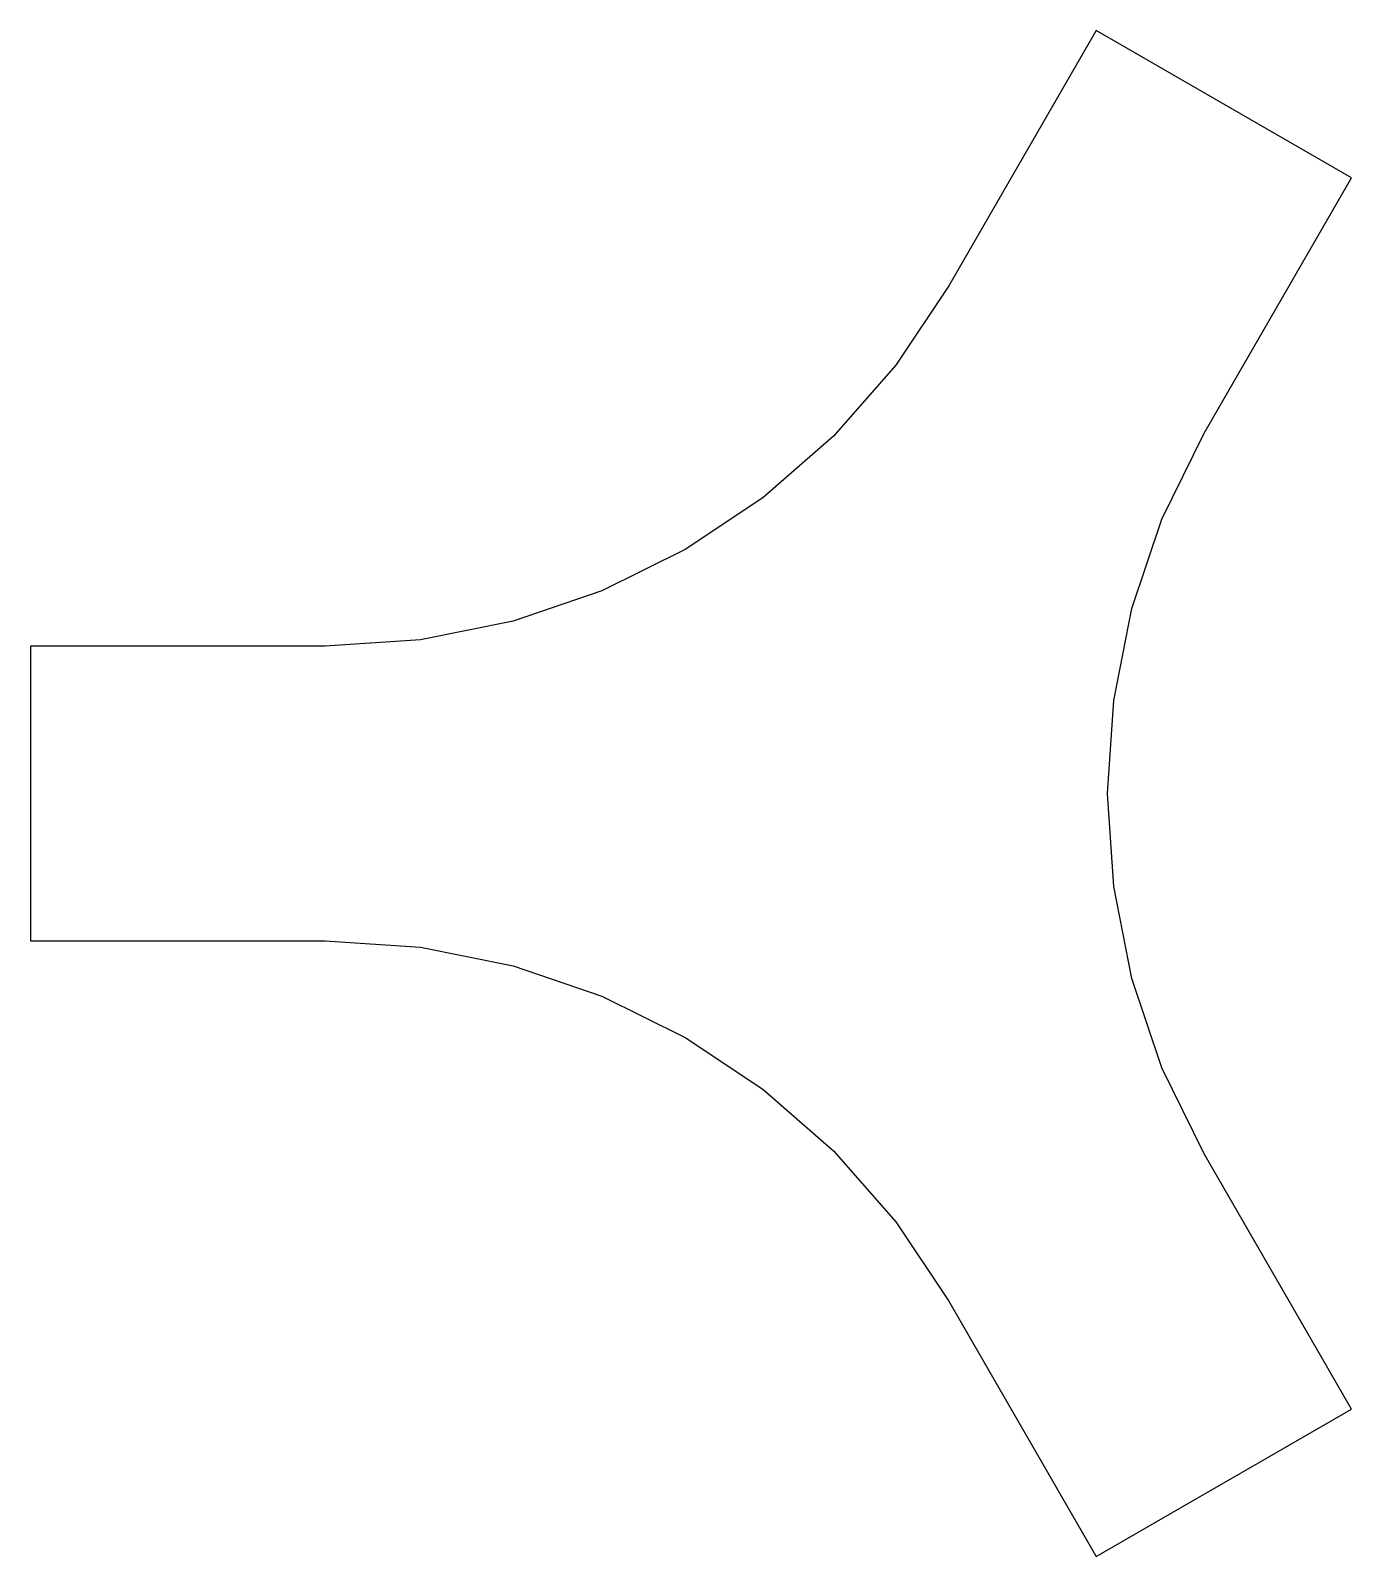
# Model space of a CAD drawing. Extents: x 93.5 to 115.9, y 145.6 to 171.5.
import ezdxf

# ---------------------------------------------------------------- set-up
doc = ezdxf.new("R2010")
doc.units = 0

msp = doc.modelspace()

# ---------------------------------------------------------------- linework, layer by layer
for p, q in [((111.609483, 171.4592), (109.109486, 167.129077)), ((115.939606, 168.959203), (111.609483, 171.4592)), ((113.439609, 164.62908), (115.939606, 168.959203)), ((109.109486, 167.129077), (108.206913, 165.780745)), ((108.206913, 165.780745), (107.148561, 164.578826)), ((112.723206, 163.173263), (113.439609, 164.62908)), ((107.148561, 164.578826), (105.952244, 163.533604)), ((105.952244, 163.533604), (104.635771, 162.655362)), ((112.21149, 161.655745), (112.723206, 163.173263)), ((104.635771, 162.655362), (103.216955, 161.954384)), ((103.216955, 161.954384), (101.713607, 161.440953)), ((111.90446, 160.097092), (112.21149, 161.655745)), ((101.713607, 161.440953), (100.143539, 161.125354)), ((98.524563, 161.017869), (93.524571, 161.017869)), ((93.524571, 161.017869), (93.524571, 156.017877)), ((100.143539, 161.125354), (98.524563, 161.017869)), ((98.524563, 161.017869), (98.524563, 161.017869)), ((111.802117, 158.517873), (111.90446, 160.097092)), ((111.90446, 156.938654), (111.802117, 158.517873)), ((112.21149, 155.380001), (111.90446, 156.938654)), ((93.524571, 156.017877), (98.524563, 156.017877)), ((98.524563, 156.017877), (100.143539, 155.910392)), ((100.143539, 155.910392), (101.713607, 155.594792)), ((101.713607, 155.594792), (103.216955, 155.081362)), ((112.723206, 153.862483), (112.21149, 155.380001)), ((103.216955, 155.081362), (104.635771, 154.380384)), ((104.635771, 154.380384), (105.952244, 153.502142)), ((113.439609, 152.406666), (112.723206, 153.862483)), ((105.952244, 153.502142), (107.148561, 152.45692)), ((107.148561, 152.45692), (108.206913, 151.255001)), ((115.939606, 148.076543), (113.439609, 152.406666)), ((108.206913, 151.255001), (109.109486, 149.906669)), ((109.109486, 149.906669), (111.609483, 145.576546)), ((111.609483, 145.576546), (115.939606, 148.076543))]:
    msp.add_line(p, q)

doc.saveas('drawing.dxf')
